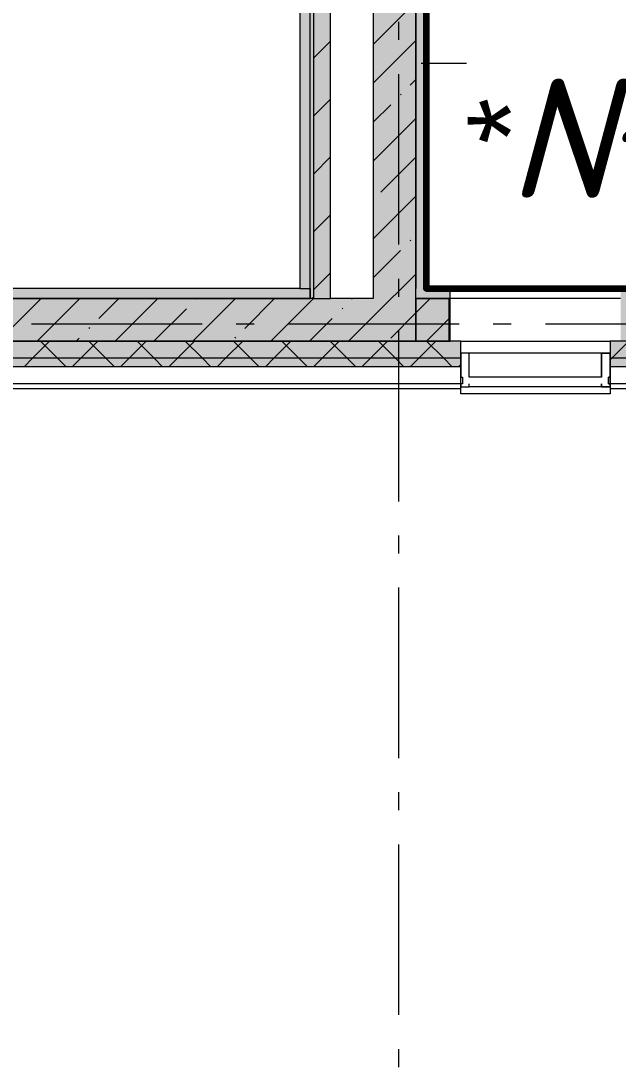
# Model space of a CAD drawing. Header units: millimetres. Extents: x -537608 to 253996, y -217170 to 186033.
# Drawn here: x -311291 to -307791, y 144265 to 150400 of the extents above; entities that cross this region are included whole.
import ezdxf

# ---------------------------------------------------------------- set-up
doc = ezdxf.new("R2010")
doc.units = ezdxf.units.MM
doc.layers.add('16) Лак 1.6м', color=160, linetype='Continuous', lineweight=90)
doc.layers.add('PDF _Геометрия', color=7, linetype='Continuous')
doc.layers.add('PDF _Текст', color=7, linetype='Continuous')
doc.layers.add('PDF _Сплошная заливка', color=7, linetype='Continuous', true_color=0xffffff)
doc.styles.add('PDF GOST-Common', font='arial.ttf')
doc.styles.add('PDF ISOCPEUR Italic', font='isocpeui.ttf')

msp = doc.modelspace()

# ---------------------------------------------------------------- hatches: boundary and pattern name
at = {"layer": 'PDF _Сплошная заливка', "true_color": 0x56bc34, "transparency": 33554559}
msp.add_hatch(color=85, dxfattribs=at).paths.add_polyline_path([(-308976.1773, 148831.2555), (-308916.1787, 148831.2555), (-308916.1787, 155120.9068), (-308976.1773, 155120.9068), (-308976.1773, 149213.056)])
at = {"layer": 'PDF _Сплошная заливка', "true_color": 0xff7d7d, "transparency": 33554559}
msp.add_hatch(color=11, dxfattribs=at).paths.add_polyline_path([(-309656.1747, 148831.2555), (-309596.1762, 148831.2555), (-309596.1762, 152641.2555), (-309656.1747, 152641.2555), (-309656.1747, 149213.056)])
at = {"layer": 'PDF _Сплошная заливка', "transparency": 33554559}
for points in [[(-309596.1762, 148771.257), (-309576.1796, 148771.257), (-309576.1796, 152621.2546), (-309596.1762, 152621.2546), (-309596.1762, 148831.2555)], [(-309248.0263, 148521.2561), (-309226.1782, 148521.2561), (-309226.1782, 148771.257), (-316476.1803, 148771.257), (-316476.1803, 148521.2561), (-310082.8987, 148521.2561)]]:
    msp.add_hatch(color=256, dxfattribs=at).paths.add_polyline_path(points)
at = {"layer": 'PDF _Сплошная заливка', "true_color": 0xfca910, "transparency": 33554559}
msp.add_hatch(color=40, dxfattribs=at).paths.add_polyline_path([(-310082.8987, 148771.257), (-309596.1762, 148771.257), (-309596.1762, 148831.2555), (-316476.1803, 148831.2555), (-316476.1803, 148771.257), (-311752.6347, 148771.257)])
at = {"layer": 'PDF _Сплошная заливка', "true_color": 0x56bc34, "transparency": 33554559}
h = msp.add_hatch(color=85, dxfattribs=at)
h.paths.add_polyline_path([(-301536.1813, 148771.257), (-301536.1813, 148831.2555), (-307776.1812, 148831.2555), (-307776.1812, 148771.257), (-301734.21, 148771.257)], flags=0)
h.paths.add_polyline_path([(-308781.18, 148771.257), (-308776.1765, 148771.257), (-308776.1765, 148831.2555), (-308976.1773, 148831.2555), (-308976.1773, 148771.257)], flags=0)
at = {"layer": 'PDF _Сплошная заливка', "transparency": 33554559}
h = msp.add_hatch(color=256, dxfattribs=at)
h.paths.add_polyline_path([(-301734.21, 148521.2561), (-301476.1828, 148521.2561), (-301476.1828, 148771.257), (-307776.1812, 148771.257), (-307776.1812, 148521.2561), (-305073.682, 148521.2561)], flags=0)
h.paths.add_polyline_path([(-308781.18, 148521.2561), (-308776.1765, 148521.2561), (-308776.1765, 148771.257), (-308781.18, 148771.257)], flags=0)
h = msp.add_hatch(color=256, dxfattribs=at)
h.paths.add_polyline_path([(-245797.9674, 148421.2557), (-240126.19, 148421.2557), (-240126.19, 148521.2561), (-246436.1889, 148521.2561), (-246436.1889, 148421.2557)], flags=0)
h.paths.add_polyline_path([(-247576.1907, 148421.2557), (-247311.1879, 148421.2557), (-247311.1879, 148521.2561), (-247576.1907, 148521.2561), (-247576.1907, 148509.7679)], flags=0)
h.paths.add_polyline_path([(-250492.7409, 148421.2557), (-250492.7409, 148521.2561), (-251826.1898, 148521.2561), (-251826.1898, 148421.2557), (-250807.184, 148421.2557)], flags=0)
h.paths.add_polyline_path([(-248076.1883, 148421.2557), (-248076.1883, 148521.2561), (-249617.7375, 148521.2561), (-249617.7375, 148421.2557), (-248302.5757, 148421.2557)], flags=0)
h.paths.add_polyline_path([(-253526.1878, 148421.2557), (-253526.1878, 148521.2561), (-254826.1885, 148521.2561), (-254826.1885, 148421.2557), (-254146.6604, 148421.2557)], flags=0)
h.paths.add_polyline_path([(-256651.2687, 148421.2557), (-256526.1864, 148421.2557), (-256526.1864, 148521.2561), (-257826.1871, 148521.2561), (-257826.1871, 148421.2557), (-257486.1367, 148421.2557)], flags=0)
h.paths.add_polyline_path([(-260825.613, 148421.2557), (-259526.1893, 148421.2557), (-259526.1893, 148521.2561), (-260826.1857, 148521.2561), (-260826.1857, 148421.2557)], flags=0)
h.paths.add_polyline_path([(-262526.188, 148421.2557), (-262526.188, 148521.2561), (-263826.1887, 148521.2561), (-263826.1887, 148421.2557), (-263330.2213, 148421.2557)], flags=0)
h.paths.add_polyline_path([(-266669.6977, 148421.2557), (-265526.1866, 148421.2557), (-265526.1866, 148521.2561), (-266826.1873, 148521.2561), (-266826.1873, 148421.2557)], flags=0)
h.paths.add_polyline_path([(-269174.306, 148421.2557), (-268526.1852, 148421.2557), (-268526.1852, 148521.2561), (-270126.187, 148521.2561), (-270126.187, 148421.2557), (-270009.1741, 148421.2557)], flags=0)
h.paths.add_polyline_path([(-271826.185, 148421.2557), (-271826.185, 148521.2561), (-273126.1857, 148521.2561), (-273126.1857, 148421.2557), (-272513.7824, 148421.2557)], flags=0)
h.paths.add_polyline_path([(-274826.1836, 148421.2557), (-274826.1836, 148521.2561), (-276126.1843, 148521.2561), (-276126.1843, 148421.2557), (-275018.3907, 148421.2557)], flags=0)
h.paths.add_polyline_path([(-277826.1866, 148421.2557), (-277826.1866, 148521.2561), (-279126.1829, 148521.2561), (-279126.1829, 148421.2557), (-278357.8713, 148421.2557)], flags=0)
h.paths.add_polyline_path([(-283826.1838, 148421.2557), (-283826.1838, 148521.2561), (-285126.1802, 148521.2561), (-285126.1802, 148421.2557), (-284201.9517, 148421.2557)], flags=0)
h.paths.add_polyline_path([(-280826.1809, 148421.2557), (-280826.1809, 148521.2561), (-282126.1859, 148521.2561), (-282126.1859, 148421.2557), (-280862.4796, 148421.2557)], flags=0)
h.paths.add_polyline_path([(-288126.1831, 148421.2557), (-286826.1781, 148421.2557), (-286826.1781, 148521.2561), (-288126.1831, 148521.2561), (-288126.1831, 148505.1089)], flags=0)
h.paths.add_polyline_path([(-290046.0407, 148421.2557), (-289826.1811, 148421.2557), (-289826.1811, 148521.2561), (-291126.1775, 148521.2561), (-291126.1775, 148421.2557), (-290880.9044, 148421.2557)], flags=0)
h.paths.add_polyline_path([(-292826.184, 148421.2557), (-292826.184, 148521.2561), (-294126.1804, 148521.2561), (-294126.1804, 148421.2557), (-293385.5127, 148421.2557)], flags=0)
h.paths.add_polyline_path([(-295890.121, 148421.2557), (-295826.1783, 148421.2557), (-295826.1783, 148521.2561), (-297126.1833, 148521.2561), (-297126.1833, 148421.2557), (-296724.9933, 148421.2557)], flags=0)
h.paths.add_polyline_path([(-298001.1781, 148421.2557), (-298001.1781, 148521.2561), (-307838.1777, 148521.2561), (-307838.1777, 148421.2557), (-298394.7294, 148421.2557)], flags=0)
h.paths.add_polyline_path([(-309248.0263, 148421.2557), (-308713.1811, 148421.2557), (-308713.1811, 148521.2561), (-316976.1736, 148521.2561), (-316976.1736, 148421.2557), (-310082.8987, 148421.2557)], flags=0)
h = msp.add_hatch(color=256, dxfattribs=at)
h.paths.add_polyline_path([(-240371.3189, 148371.2555), (-240176.1902, 148371.2555), (-240176.1902, 148421.2557), (-246436.1889, 148421.2557), (-246436.1889, 148371.2555), (-240788.7529, 148371.2555)], flags=0)
h.paths.add_polyline_path([(-247311.1879, 148371.2555), (-247311.1879, 148421.2557), (-247576.1907, 148421.2557), (-247576.1907, 148371.2555), (-247467.7076, 148371.2555)], flags=0)
h.paths.add_polyline_path([(-248076.1883, 148371.2555), (-248076.1883, 148421.2557), (-249617.7375, 148421.2557), (-249617.7375, 148371.2555), (-248302.5757, 148371.2555)], flags=0)
h.paths.add_polyline_path([(-250492.7409, 148371.2555), (-250492.7409, 148421.2557), (-251826.1898, 148421.2557), (-251826.1898, 148371.2555), (-250807.184, 148371.2555)], flags=0)
h.paths.add_polyline_path([(-254146.6604, 148371.2555), (-253526.1878, 148371.2555), (-253526.1878, 148421.2557), (-254826.1885, 148421.2557), (-254826.1885, 148371.2555)], flags=0)
h.paths.add_polyline_path([(-256651.2687, 148371.2555), (-256526.1864, 148371.2555), (-256526.1864, 148421.2557), (-257826.1871, 148421.2557), (-257826.1871, 148371.2555), (-257486.1367, 148371.2555)], flags=0)
h.paths.add_polyline_path([(-260825.613, 148371.2555), (-259526.1893, 148371.2555), (-259526.1893, 148421.2557), (-260826.1857, 148421.2557), (-260826.1857, 148371.2555)], flags=0)
h.paths.add_polyline_path([(-262526.188, 148371.2555), (-262526.188, 148421.2557), (-263826.1887, 148421.2557), (-263826.1887, 148371.2555), (-263330.2213, 148371.2555)], flags=0)
h.paths.add_polyline_path([(-265834.8297, 148371.2555), (-265526.1866, 148371.2555), (-265526.1866, 148421.2557), (-266826.1873, 148421.2557), (-266826.1873, 148371.2555), (-266669.6977, 148371.2555)], flags=0)
h.paths.add_polyline_path([(-268526.1852, 148371.2555), (-268526.1852, 148421.2557), (-270126.187, 148421.2557), (-270126.187, 148371.2555), (-269174.306, 148371.2555)], flags=0)
h.paths.add_polyline_path([(-271826.185, 148371.2555), (-271826.185, 148421.2557), (-273126.1857, 148421.2557), (-273126.1857, 148371.2555), (-272513.7824, 148371.2555)], flags=0)
h.paths.add_polyline_path([(-274826.1836, 148371.2555), (-274826.1836, 148421.2557), (-276126.1843, 148421.2557), (-276126.1843, 148371.2555), (-275018.3907, 148371.2555)], flags=0)
h.paths.add_polyline_path([(-280862.4796, 148371.2555), (-280826.1809, 148371.2555), (-280826.1809, 148421.2557), (-282126.1859, 148421.2557), (-282126.1859, 148371.2555), (-281697.3434, 148371.2555)], flags=0)
h.paths.add_polyline_path([(-278357.8713, 148371.2555), (-277826.1866, 148371.2555), (-277826.1866, 148421.2557), (-279126.1829, 148421.2557), (-279126.1829, 148371.2555)], flags=0)
h.paths.add_polyline_path([(-284201.9517, 148371.2555), (-283826.1838, 148371.2555), (-283826.1838, 148421.2557), (-285126.1802, 148421.2557), (-285126.1802, 148371.2555), (-285036.824, 148371.2555)], flags=0)
h.paths.add_polyline_path([(-286826.1781, 148371.2555), (-286826.1781, 148421.2557), (-288126.1831, 148421.2557), (-288126.1831, 148371.2555), (-287541.4324, 148371.2555)], flags=0)
h.paths.add_polyline_path([(-290880.9044, 148371.2555), (-289826.1811, 148371.2555), (-289826.1811, 148421.2557), (-291126.1775, 148421.2557), (-291126.1775, 148371.2555)], flags=0)
h.paths.add_polyline_path([(-294126.1804, 148371.2555), (-292826.184, 148371.2555), (-292826.184, 148421.2557), (-294126.1804, 148421.2557)], flags=0)
h.paths.add_polyline_path([(-295826.1783, 148371.2555), (-295826.1783, 148421.2557), (-297126.1833, 148421.2557), (-297126.1833, 148371.2555), (-295890.121, 148371.2555)], flags=0)
h.paths.add_polyline_path([(-298394.7294, 148371.2555), (-298001.1781, 148371.2555), (-298001.1781, 148421.2557), (-307838.1777, 148421.2557), (-307838.1777, 148371.2555), (-300064.4654, 148371.2555)], flags=0)
h.paths.add_polyline_path([(-308713.1811, 148371.2555), (-308713.1811, 148421.2557), (-317076.174, 148421.2557), (-317076.174, 148371.2555), (-309248.0263, 148371.2555)], flags=0)

# ---------------------------------------------------------------- linework, layer by layer
at = {"layer": '16) Лак 1.6м'}
msp.add_lwpolyline([(-308766.1781, 155060.9062), (-308916.1787, 155060.9062), (-308916.1787, 148831.2555), (-301536.1813, 148831.2555), (-301536.1813, 150140.1436)], dxfattribs=at)
at = {"layer": 'PDF _Геометрия', "lineweight": 9}
for p, q in [((-308916.1787, 148831.2555), (-308916.1787, 155060.9062)), ((-309656.1747, 152641.2555), (-309656.1747, 148831.2555)), ((-309596.1762, 148831.2555), (-309596.1762, 152521.2542)), ((-309596.1762, 148831.2555), (-309596.1762, 152521.2542)), ((-309576.1796, 152521.2542), (-309576.1796, 148771.257)), ((-309476.1792, 148771.257), (-309476.1792, 152521.2542)), ((-309226.1782, 152021.2566), (-309226.1782, 148771.257)), ((-308976.1773, 148831.2555), (-308976.1773, 152021.2566)), ((-308976.1773, 152021.2566), (-308976.1773, 148831.2555)), ((-309226.1782, 150262.3776), (-308976.1773, 150512.3785)), ((-309576.1796, 150180.7246), (-309476.1792, 150280.725)), ((-309226.1782, 150034.2786), (-308976.1773, 150284.2795)), ((-308946.1823, 150151.6059), (-308680.0256, 150151.6059)), ((-309009.6686, 150022.6936), (-308976.1773, 150056.1806)), ((-309576.1796, 149841.3136), (-309476.1792, 149941.3141)), ((-309066.6874, 149965.6683), (-309061.9509, 149970.409)), ((-309226.1782, 149806.1818), (-309123.7148, 149908.643)), ((-309226.1782, 149578.0828), (-308976.1773, 149828.0816)), ((-309576.1796, 149501.9027), (-309476.1792, 149601.9031)), ((-309180.7423, 149395.4219), (-308976.1773, 149599.9848)), ((-309226.1782, 149121.8849), (-308976.1773, 149371.8858)), ((-309576.1796, 149162.4917), (-309476.1792, 149262.4921)), ((-309009.6686, 149110.2998), (-309004.9235, 149115.0407)), ((-309226.1782, 148893.7859), (-309066.6874, 149053.2746)), ((-309576.1796, 148823.0807), (-309476.1792, 148923.0812)), ((-309226.1782, 148665.6891), (-308976.1773, 148915.6879)), ((-309596.1762, 148771.257), (-316476.1803, 148771.257)), ((-316476.1803, 148771.257), (-309596.1762, 148771.257)), ((-309656.1747, 148831.2555), (-316416.1732, 148831.2555)), ((-311195.3987, 148521.2561), (-310945.3977, 148771.257)), ((-310834.4517, 148654.1019), (-310717.2966, 148771.257)), ((-310739.205, 148521.2561), (-310489.2041, 148771.257)), ((-310283.0028, 148521.2561), (-310033.0018, 148771.257)), ((-310264.2118, 148768.1503), (-310261.103, 148771.257)), ((-309979.0833, 148597.0766), (-309804.9093, 148771.257)), ((-309826.8092, 148521.2561), (-309576.8082, 148771.257)), ((-309656.1747, 148831.2555), (-309596.1762, 148831.2555)), ((-309596.1762, 148831.2555), (-309596.1762, 148771.257)), ((-309596.1762, 148771.257), (-309596.1762, 148831.2555)), ((-309576.1796, 148771.257), (-309596.1762, 148771.257)), ((-309576.1796, 148771.257), (-309476.1792, 148771.257)), ((-309226.1782, 148771.257), (-309476.1792, 148771.257)), ((-309351.816, 148768.1503), (-309348.7071, 148771.257)), ((-308976.1773, 148771.257), (-308976.1773, 148831.2555)), ((-308976.1773, 148687.589), (-308892.5135, 148771.257)), ((-308781.18, 148771.257), (-308976.1773, 148771.257)), ((-308976.1773, 148771.257), (-308976.1773, 148521.2561)), ((-308976.1773, 148521.2561), (-308976.1773, 148771.257)), ((-308976.1773, 148771.257), (-308781.18, 148771.257)), ((-308776.1765, 148831.2555), (-308916.1787, 148831.2555)), ((-308781.18, 148521.2561), (-308781.18, 148771.257)), ((-308781.18, 148771.257), (-308776.1765, 148771.257)), ((-308776.1765, 148771.257), (-308781.18, 148771.257)), ((-308781.18, 148771.257), (-308781.18, 148521.2561)), ((-308776.1765, 148771.257), (-308776.1765, 148831.2555)), ((-308776.1765, 148831.2555), (-307776.1812, 148831.2555)), ((-308776.1765, 148521.2561), (-308776.1765, 148771.257)), ((-311423.4998, 148521.2561), (-311176.5991, 148768.1503)), ((-310511.1039, 148521.2561), (-310321.2307, 148711.1272)), ((-309408.8348, 148711.1272), (-309404.0983, 148715.868)), ((-309598.7081, 148521.2561), (-309465.8622, 148654.1019)), ((-309370.6069, 148521.2561), (-309226.1782, 148665.6891)), ((-309123.7148, 148540.0535), (-308976.1773, 148687.589)), ((-308914.4133, 148521.2561), (-308781.18, 148654.4916)), ((-308781.18, 148654.4916), (-308776.1765, 148659.4908)), ((-310891.4792, 148597.0766), (-310886.734, 148601.8195)), ((-310967.2976, 148521.2561), (-310948.5066, 148540.0535)), ((-310036.1107, 148540.0535), (-310031.3656, 148544.7943)), ((-308713.1811, 148521.2561), (-316976.1736, 148521.2561)), ((-316476.1803, 148521.2561), (-309226.1782, 148521.2561)), ((-311222.5086, 148421.2557), (-311122.5083, 148521.2561)), ((-311075.9356, 148421.2557), (-311175.936, 148521.2561)), ((-310939.6708, 148421.2557), (-310839.6705, 148521.2561)), ((-310793.0891, 148421.2557), (-310893.0896, 148521.2561)), ((-310656.8244, 148421.2557), (-310556.824, 148521.2561)), ((-310510.2514, 148421.2557), (-310610.2518, 148521.2561)), ((-310373.978, 148421.2557), (-310273.9776, 148521.2561)), ((-310227.405, 148421.2557), (-310327.4053, 148521.2561)), ((-310091.1402, 148421.2557), (-309991.1398, 148521.2561)), ((-309944.5671, 148421.2557), (-310044.5675, 148521.2561)), ((-309808.2938, 148421.2557), (-309708.2934, 148521.2561)), ((-309661.7207, 148421.2557), (-309761.7211, 148521.2561)), ((-309525.456, 148421.2557), (-309425.4556, 148521.2561)), ((-309378.8829, 148421.2557), (-309478.8833, 148521.2561)), ((-309242.6095, 148421.2557), (-309142.6092, 148521.2561)), ((-309226.1782, 148521.2561), (-308976.1773, 148521.2561)), ((-309096.0364, 148421.2557), (-309196.0369, 148521.2561)), ((-308976.1773, 148521.2561), (-308781.18, 148521.2561)), ((-308959.7717, 148421.2557), (-308859.7713, 148521.2561)), ((-308813.19, 148421.2557), (-308913.1905, 148521.2561)), ((-308781.18, 148521.2561), (-308776.1765, 148521.2561)), ((-308713.1811, 148421.2557), (-308713.1811, 148521.2561)), ((-298001.1781, 148521.2561), (-307838.1777, 148521.2561)), ((-307838.1777, 148521.2561), (-307838.1777, 148421.2557)), ((-307828.3947, 148421.2557), (-307728.3943, 148521.2561)), ((-308713.1811, 148421.2557), (-316976.1736, 148421.2557)), ((-311272.5089, 148371.2555), (-311222.5086, 148421.2557)), ((-311025.9354, 148371.2555), (-311075.9356, 148421.2557)), ((-310989.6624, 148371.2555), (-310939.6708, 148421.2557)), ((-310743.089, 148371.2555), (-310793.0891, 148421.2557)), ((-310706.8246, 148371.2555), (-310656.8244, 148421.2557)), ((-310460.2512, 148371.2555), (-310510.2514, 148421.2557)), ((-310423.9782, 148371.2555), (-310373.978, 148421.2557)), ((-310177.4047, 148371.2555), (-310227.405, 148421.2557)), ((-310141.1404, 148371.2555), (-310091.1402, 148421.2557)), ((-309894.5669, 148371.2555), (-309944.5671, 148421.2557)), ((-309858.294, 148371.2555), (-309808.2938, 148421.2557)), ((-309611.7205, 148371.2555), (-309661.7207, 148421.2557)), ((-309575.4562, 148371.2555), (-309525.456, 148421.2557)), ((-309328.8827, 148371.2555), (-309378.8829, 148421.2557)), ((-309292.6097, 148371.2555), (-309242.6095, 148421.2557)), ((-309046.0363, 148371.2555), (-309096.0364, 148421.2557)), ((-309009.7719, 148371.2555), (-308959.7717, 148421.2557)), ((-308763.1985, 148371.2555), (-308813.19, 148421.2557)), ((-308663.1808, 148451.2571), (-308713.1811, 148451.2571)), ((-308713.1811, 148451.2571), (-308713.1811, 148311.257)), ((-308713.1811, 148371.2555), (-308713.1811, 148421.2557)), ((-307888.1779, 148451.2571), (-308663.1808, 148451.2571)), ((-308663.1808, 148311.257), (-308663.1808, 148451.2571)), ((-307838.1777, 148451.2571), (-307888.1779, 148451.2571)), ((-307888.1779, 148451.2571), (-307888.1779, 148311.257)), ((-307888.1779, 148311.257), (-307888.1779, 148451.2571)), ((-307888.1779, 148451.2571), (-307838.1777, 148451.2571)), ((-307838.1777, 148311.257), (-307838.1777, 148451.2571)), ((-307838.1777, 148451.2571), (-307838.1777, 148311.257)), ((-307838.1777, 148411.4748), (-307828.3947, 148421.2557)), ((-307838.1777, 148421.2557), (-307838.1777, 148371.2555)), ((-298001.1781, 148421.2557), (-307838.1777, 148421.2557)), ((-308713.1811, 148371.2555), (-316976.1736, 148371.2555)), ((-308726.9255, 148371.2555), (-308713.1811, 148385.0042)), ((-308713.1811, 148271.2572), (-308713.1811, 148371.2555)), ((-307838.1777, 148371.2555), (-307838.1777, 148271.2572)), ((-298001.1781, 148371.2555), (-307838.1777, 148371.2555)), ((-308713.1811, 148311.257), (-308703.1741, 148311.257)), ((-308703.1741, 148311.257), (-308703.1741, 148271.2572)), ((-307848.176, 148271.2572), (-307848.176, 148311.257)), ((-307848.176, 148311.257), (-307838.1777, 148311.257)), ((-307838.1777, 148311.257), (-307848.176, 148311.257)), ((-307848.176, 148311.257), (-307848.176, 148271.2572)), ((-308713.1811, 148271.2572), (-316976.1736, 148271.2572)), ((-316976.1736, 148244.2571), (-308713.1811, 148244.2571)), ((-308713.1811, 148244.2571), (-308713.1811, 148271.2572)), ((-308703.1741, 148271.2572), (-308713.1811, 148271.2572)), ((-308713.1811, 148271.2572), (-308713.1811, 148254.2575)), ((-308713.1811, 148254.2575), (-308663.1808, 148254.2575)), ((-308663.1808, 148254.2575), (-308663.1808, 148271.2572)), ((-307888.1779, 148254.2575), (-308663.1808, 148254.2575)), ((-307888.1779, 148254.2575), (-307888.1779, 148271.2572)), ((-307888.1779, 148271.2572), (-307888.1779, 148254.2575)), ((-307838.1777, 148254.2575), (-307888.1779, 148254.2575)), ((-307888.1779, 148254.2575), (-307838.1777, 148254.2575)), ((-307838.1777, 148271.2572), (-307848.176, 148271.2572)), ((-307848.176, 148271.2572), (-307838.1777, 148271.2572)), ((-307838.1777, 148271.2572), (-307838.1777, 148244.2571)), ((-298001.1781, 148271.2572), (-307838.1777, 148271.2572)), ((-307838.1777, 148271.2572), (-307838.1777, 148254.2575)), ((-307838.1777, 148254.2575), (-307838.1777, 148271.2572)), ((-307838.1777, 148244.2571), (-298001.1781, 148244.2571))]:
    msp.add_line(p, q, dxfattribs=at)
at = {"layer": 'PDF _Геометрия', "color": 253, "lineweight": 9, "true_color": 0xaaaaaa}
for p, q in [((-309076.1776, 150288.3336), (-309076.1776, 150394.1663)), ((-309076.1776, 149088.3332), (-309076.1776, 150088.3328)), ((-309076.1776, 148782.4998), (-309076.1776, 148888.3325)), ((-310228.7742, 148621.2564), (-311228.7781, 148621.2564)), ((-309922.9429, 148621.2564), (-310028.7734, 148621.2564)), ((-308722.9382, 148621.2564), (-309722.9421, 148621.2564)), ((-308417.1069, 148621.2564), (-308522.9374, 148621.2564)), ((-307217.1109, 148621.2564), (-308217.1061, 148621.2564)), ((-309076.1776, 147582.4994), (-309076.1776, 148582.499)), ((-308663.1808, 148313.2571), (-307888.1779, 148313.2571)), ((-308713.1811, 148213.2566), (-308713.1811, 148244.2571)), ((-307838.1777, 148244.2571), (-307838.1777, 148213.2566)), ((-307838.1777, 148213.2566), (-308713.1811, 148213.2566)), ((-309076.1776, 147276.6659), (-309076.1776, 147382.5008)), ((-309076.1776, 146076.6677), (-309076.1776, 147076.6673)), ((-309076.1776, 145770.8343), (-309076.1776, 145876.667)), ((-309076.1776, 144570.8339), (-309076.1776, 145570.8335)), ((-309076.1776, 144265.0005), (-309076.1776, 144370.8331))]:
    msp.add_line(p, q, dxfattribs=at)
at = {"layer": 'PDF _Геометрия', "color": 8, "lineweight": 9, "true_color": 0x787878}
msp.add_line((-309577.1096, 148774.5317), (-309580.4683, 148780.3382), dxfattribs=at)
at = {"layer": 'PDF _Геометрия', "color": 9, "lineweight": 9, "true_color": 0xc0c0c0}
for p, q in [((-307776.1812, 148771.257), (-308776.1765, 148771.257)), ((-308713.1811, 148521.2561), (-307838.1777, 148521.2561))]:
    msp.add_line(p, q, dxfattribs=at)
at = {"layer": 'PDF _Сплошная заливка', "lineweight": 35, "transparency": 33554559}
for points in [[(-309476.1792, 148771.257), (-309476.1792, 152521.2542), (-309576.1796, 148771.257), (-309576.1796, 152521.2542)], [(-308976.1773, 148521.2561), (-308976.1773, 152021.2566), (-309226.1782, 148521.2561), (-309226.1782, 152021.2566)], [(-308781.18, 148521.2561), (-308781.18, 148771.257), (-308976.1773, 148521.2561), (-308976.1773, 148771.257)]]:
    msp.add_solid(points, dxfattribs=at)

# ---------------------------------------------------------------- texts
at = {"layer": 'PDF _Текст', "insert": (-308438.3338, 149709.6572), "char_height": 700, "attachment_point": 4, "style": 'PDF ISOCPEUR Italic'}
msp.add_mtext('№1', dxfattribs=at)
at = {"layer": 'PDF _Текст', "insert": (-308423.062, 149483.6047), "char_height": 500, "attachment_point": 4, "rotation": 90, "style": 'PDF GOST-Common'}
msp.add_mtext(' *', dxfattribs=at)

doc.saveas('drawing.dxf')
